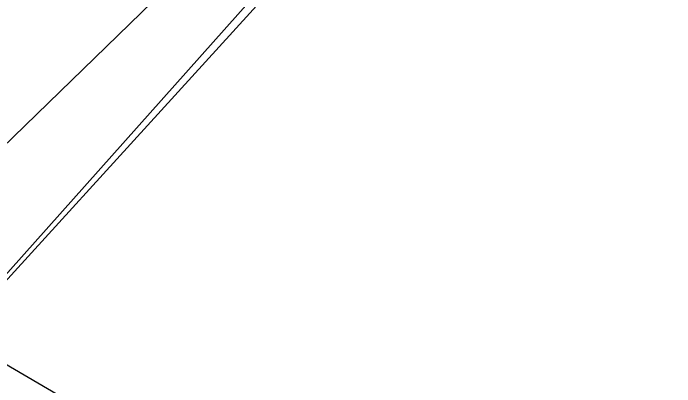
# Model space of a CAD drawing. Header units: inches. Extents: x 653559 to 669309, y 7245317 to 7256454.
# Drawn here: x 655516.3 to 655684.7, y 7252284.2 to 7252379.2 of the extents above; entities that cross this region are included whole.
import ezdxf

# ---------------------------------------------------------------- set-up
doc = ezdxf.new("R2010")
doc.units = ezdxf.units.IN
doc.header["$MEASUREMENT"] = 0
for name, color, linetype in [('Agricola', 3, 'Continuous'), ('Alambrados', 7, 'Continuous'), ('Reserva', 92, 'Continuous')]:
    doc.layers.add(name, color=color, linetype=linetype)

msp = doc.modelspace()

# ---------------------------------------------------------------- linework, layer by layer
at = {"layer": 'Agricola', "transparency": 33554613}
msp.add_lwpolyline([(655691.97, 7252506.05), (655501.74, 7252297.31), (655709.69, 7252175.6), (656213.72, 7251879.6)], dxfattribs=at)
at = {"layer": 'Alambrados', "transparency": 33554613}
msp.add_lwpolyline([(655496, 7252292.2), (655683.61, 7252502.46), (655725.82, 7252558.16), (655891.45, 7252794.56), (655982.22, 7252922.7), (656307.4, 7253045.8), (656333.86, 7253046.21), (656509.43, 7253025.25), (656737.24, 7252997.31), (656724.22, 7252874.28), (656735.65, 7252856.82), (657017.59, 7252806.49), (657202.38, 7252825.39), (657221.27, 7252876.19), (657298.02, 7253020.84), (657524.89, 7253027.9), (657802.36, 7253035.89), (657857.93, 7253039), (657842.79, 7253223.09), (657831.11, 7253357.42), (657803.29, 7253702.37)], dxfattribs=at)
at = {"layer": 'Reserva', "transparency": 33554613}
msp.add_polyline3d([(655682.01, 7252508.68, 0), (655510.29, 7252342, 0), (655478.54, 7252320.83, 0), (655429.93, 7252338.22, 0), (655461.02, 7252355.42, 0), (655490.13, 7252367.32, 0), (655506.93, 7252407.01, 0)], dxfattribs=at)

doc.saveas('drawing.dxf')
